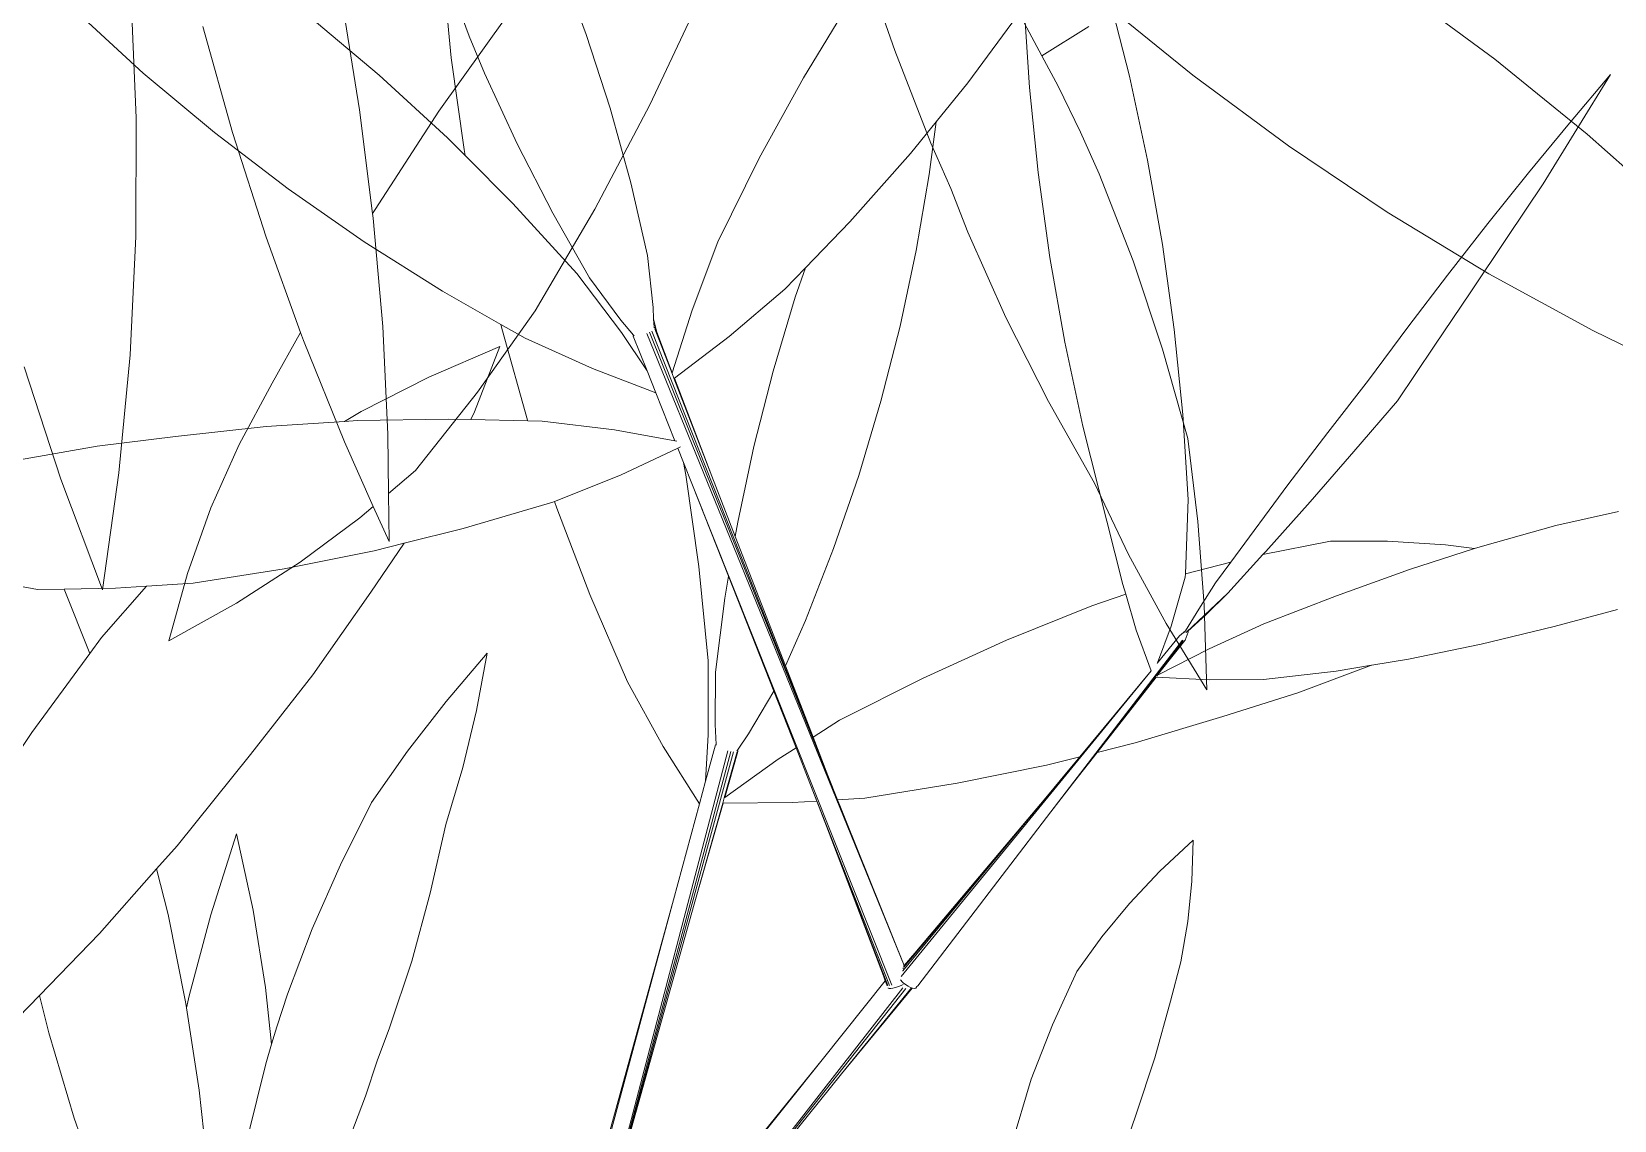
# Model space of a CAD drawing. Header units: millimetres. Extents: x 8 to 218431, y 13 to 56484.
# Drawn here: x 41479.1 to 41742.6, y 9926.3 to 10107.7 of the extents above; entities that cross this region are included whole.
import ezdxf

# ---------------------------------------------------------------- set-up
doc = ezdxf.new("R2010")
doc.units = ezdxf.units.MM
doc.header["$MEASUREMENT"] = 0
doc.layers.add('Edges', color=7, linetype='Continuous', lineweight=18)

# ---------------------------------------------------------------- blocks, each defined once
blk = doc.blocks.new('BAMBOOPLAN')
at = {"layer": 'Edges'}
for p, q in [((0.2975, 12.3068), (0.3646, 12.6047)), ((0.3646, 12.6047), (0.3099, 12.4635)), ((0.3099, 12.4635), (0.2564, 12.32)), ((-0.8289, 12.3985), (-0.7168, 12.2278)), ((0.2564, 12.32), (0.2042, 12.1744)), ((-1.01, 12.2949), (-1.0751, 12.0874)), ((-1.0076, 12.303), (-0.9329, 12.1242)), ((0.2975, 12.3068), (0.2585, 12.1577)), ((-0.7168, 12.2278), (-0.611, 12.0529)), ((-1.4028, 12.1847), (-1.4492, 11.9711)), ((0.2042, 12.1744), (0.1535, 12.0272)), ((0.2585, 12.1577), (0.2189, 12.0075)), ((-0.9329, 12.1242), (-0.8475, 11.9396)), ((-1.0751, 12.0874), (-1.1162, 11.9745)), ((-0.611, 12.0529), (-0.5118, 11.8743)), ((0.1535, 12.0272), (0.1044, 11.8786)), ((0.2189, 12.0075), (0.1787, 11.8566)), ((-2.3478, 11.9429), (-2.2568, 11.7425)), ((-2.0293, 11.9708), (-1.971, 11.8994)), ((-1.4492, 11.9711), (-1.4858, 11.7558)), ((-1.1162, 11.9745), (-1.1494, 11.8832)), ((-1.1162, 11.9745), (-1.0908, 11.8513)), ((-0.8475, 11.9396), (-0.7551, 11.7577)), ((-2.287, 11.8708), (-2.2332, 11.8054)), ((-1.971, 11.8994), (-1.8604, 11.752)), ((-1.1494, 11.8832), (-1.2329, 11.6828)), ((-0.5118, 11.8743), (-0.4194, 11.6924)), ((0.1044, 11.8786), (0.057, 11.729)), ((-1.0908, 11.8513), (-1.0609, 11.6698)), ((0.1787, 11.8566), (0.138, 11.7054)), ((-2.2332, 11.8054), (-2.1702, 11.734)), ((-1.4858, 11.7558), (-1.514, 11.535)), ((-0.7551, 11.7577), (-0.6558, 11.5791)), ((-2.6117, 11.7264), (-2.4055, 11.6476)), ((-2.2568, 11.7425), (-2.1566, 11.5461)), ((-2.1702, 11.734), (-2.0416, 11.5999)), ((-1.8604, 11.752), (-1.756, 11.6006)), ((0.057, 11.729), (0.0061, 11.5801)), ((-1.2329, 11.6828), (-1.297, 11.545)), ((-0.4194, 11.6924), (-0.334, 11.5077)), ((0.138, 11.7054), (0.0799, 11.5571)), ((-2.4055, 11.6476), (-2.2032, 11.5597)), ((-1.0609, 11.6698), (-1.0385, 11.487)), ((0.7216, 11.6279), (0.5913, 11.548)), ((-2.0416, 11.5999), (-1.9079, 11.4714)), ((-1.756, 11.6006), (-1.6621, 11.4502)), ((-0.6558, 11.5791), (-0.55, 11.4042)), ((0.0061, 11.5801), (-0.0428, 11.4309)), ((-3.14, 11.5569), (-2.9377, 11.4689)), ((-2.2032, 11.5597), (-2.1492, 11.5332)), ((-2.1566, 11.5461), (-2.1492, 11.5332)), ((-2.1492, 11.5332), (-2.0053, 11.4627)), ((-1.514, 11.535), (-1.5192, 11.3616)), ((-1.297, 11.545), (-1.3269, 11.4809)), ((-1.297, 11.545), (-1.297, 11.471)), ((0.0799, 11.5571), (0.0201, 11.4098)), ((0.5913, 11.548), (0.4425, 11.4445)), ((-0.334, 11.5077), (-0.2558, 11.3207)), ((-2.9377, 11.4689), (-2.7316, 11.3901)), ((-2.0053, 11.4627), (-1.8066, 11.3549)), ((-1.9079, 11.4714), (-1.7745, 11.3546)), ((-1.3269, 11.4809), (-1.4149, 11.3314)), ((-1.297, 11.471), (-1.2894, 11.2868)), ((-1.0385, 11.487), (-1.0234, 11.3032)), ((-1.6621, 11.4502), (-1.6088, 11.3371)), ((-0.0428, 11.4309), (-0.1113, 11.2124)), ((0.3579, 11.4184), (0.2246, 11.382)), ((0.4262, 11.4323), (0.2961, 11.3347)), ((0.4262, 11.4323), (0.3579, 11.4184)), ((0.4425, 11.4445), (0.4262, 11.4323)), ((-2.7316, 11.3901), (-2.522, 11.3207)), ((-0.55, 11.4042), (-0.3368, 11.079)), ((0.0201, 11.4098), (-0.0412, 11.2639)), ((0.2246, 11.382), (0.0964, 11.3375)), ((0.7956, 11.4068), (0.6659, 11.3194)), ((-1.8066, 11.3549), (-1.6606, 11.2564)), ((-1.7745, 11.3546), (-1.6714, 11.2838)), ((-1.5192, 11.3616), (-1.515, 11.2054)), ((-2.522, 11.3207), (-2.3097, 11.261)), ((-1.6088, 11.3371), (-1.5989, 11.3121)), ((-1.5989, 11.3121), (-1.5817, 11.2849)), ((-1.5989, 11.3121), (-1.5915, 11.2937)), ((-1.4149, 11.3314), (-1.5062, 11.195)), ((-1.0234, 11.3032), (-1.0158, 11.119)), ((-0.2558, 11.3207), (-0.2044, 11.1511)), ((0.0964, 11.3375), (-0.0452, 11.2546)), ((0.2961, 11.3347), (0.1527, 11.2191)), ((0.6659, 11.3194), (0.5158, 11.2228)), ((-1.6714, 11.2838), (-1.6311, 11.2596)), ((-0.5329, 10.0512), (-1.6024, 11.274)), ((-0.7768, 10.3326), (-1.5974, 11.2788)), ((-0.852, 10.4202), (-1.5932, 11.2834)), ((-1.5895, 11.2937), (-1.5915, 11.2937)), ((-1.5915, 11.2937), (-1.5908, 11.2919)), ((-1.5883, 11.2927), (-1.5895, 11.2937)), ((-1.5885, 11.2906), (-1.5149, 11.2036)), ((-1.5883, 11.2927), (-1.5817, 11.2849)), ((-1.5817, 11.2849), (-1.515, 11.2054)), ((-1.2894, 11.2868), (-1.2743, 11.103)), ((-0.0412, 11.2639), (-0.0452, 11.2546)), ((-2.3097, 11.261), (-2.095, 11.2109)), ((-1.6606, 11.2564), (-1.5731, 11.1898)), ((-1.6313, 11.2574), (-1.6311, 11.2596)), ((-1.6313, 11.2574), (-1.5731, 11.1898)), ((-1.6311, 11.2596), (-1.6296, 11.2588)), ((-0.0452, 11.2546), (-0.0937, 11.1411)), ((-2.095, 11.2109), (-1.9382, 11.1811)), ((-1.5731, 11.1898), (-1.5363, 11.1472)), ((-1.515, 11.2054), (-1.5149, 11.2036)), ((-1.5149, 11.2036), (-1.5068, 11.1941)), ((-1.5062, 11.195), (-1.5068, 11.1941)), ((-1.5068, 11.1941), (-1.3454, 11.0032)), ((-1.5062, 11.195), (-1.3454, 11.0032)), ((-0.1113, 11.2124), (-0.2044, 11.1511)), ((-0.1113, 11.2124), (-0.1295, 11.1544)), ((0.1527, 11.2191), (0.0107, 11.0993)), ((0.5158, 11.2228), (0.3639, 11.1327)), ((-1.9382, 11.1811), (-1.9298, 11.1677)), ((-1.9382, 11.1811), (-1.873, 11.1687)), ((-1.9298, 11.1677), (-1.8037, 10.9865)), ((-1.873, 11.1687), (-1.6976, 11.1526)), ((-1.6976, 11.1526), (-1.5363, 11.1472)), ((-0.2044, 11.1511), (-0.2021, 11.1435)), ((-0.1295, 11.1544), (-0.1471, 11.0824)), ((-1.923, 11.1304), (-2.0591, 11.0063)), ((-1.923, 11.1304), (-1.9293, 10.9638)), ((-1.5363, 11.1472), (-1.4564, 11.0545)), ((-1.0158, 11.119), (-1.0156, 10.9347)), ((-0.2021, 11.1435), (-0.1961, 11.0223)), ((-0.0937, 11.1411), (-0.1568, 11.0209)), ((-0.0937, 11.1411), (-0.1271, 11.0751)), ((0.3639, 11.1327), (0.2857, 11.0902)), ((-1.2743, 11.103), (-1.2518, 10.9202)), ((-0.3368, 11.079), (-0.323, 11.0594)), ((-0.1471, 11.0824), (-0.1597, 11.0228)), ((-0.1271, 11.0751), (-0.1547, 11.0244)), ((0.0107, 11.0993), (-0.0927, 11.0009)), ((0.2855, 11.0901), (0.141, 10.9708)), ((0.2855, 11.0901), (0.2106, 11.0494)), ((0.2857, 11.0902), (0.2855, 11.0901)), ((-1.6007, 11.0319), (-1.4564, 11.0545)), ((-1.5522, 10.9349), (-1.4441, 11.0402)), ((-1.4564, 11.0545), (-1.4515, 11.0553)), ((-1.4441, 11.0402), (-1.439, 11.0451)), ((-1.4441, 11.0402), (-1.42, 11.0123)), ((-0.323, 11.0594), (-0.39, 11.0065)), ((-0.323, 11.0594), (-0.2712, 10.9863)), ((0.2106, 11.0494), (0.0535, 10.9738)), ((-2.0591, 11.0063), (-2.1846, 10.8766)), ((-1.7703, 10.9953), (-1.6007, 11.0319)), ((-1.42, 11.0123), (-1.4053, 10.9864)), ((-1.42, 11.0123), (-1.3819, 10.9681)), ((-1.3454, 11.0032), (-1.2462, 10.8861)), ((-0.39, 11.0065), (-0.5552, 10.8634)), ((-0.3221, 10.511), (-0.1593, 10.9996)), ((-0.2923, 10.5994), (-0.1573, 10.9994)), ((-0.1961, 11.0223), (-0.198, 10.9292)), ((-0.1693, 11.0072), (-0.198, 10.9292)), ((-0.0927, 11.0009), (-0.1884, 10.9013)), ((-0.1537, 11.0008), (-0.1832, 10.9165)), ((-0.1545, 11), (-0.1832, 10.9165)), ((-0.1693, 11.0072), (-0.1597, 11.0228)), ((-0.1685, 11.0079), (-0.1685, 11.0078)), ((-0.1603, 11.0201), (-0.1605, 11.0191)), ((-0.1597, 11.0228), (-0.1601, 11.0212)), ((-0.1547, 11.0244), (-0.1572, 11.02)), ((-0.1543, 11.0242), (-0.1547, 11.0244)), ((-0.1536, 11.0238), (-0.1543, 11.0242)), ((-0.1537, 11.0008), (-0.1534, 11.0017)), ((-0.1531, 11.0234), (-0.1536, 11.0238)), ((-0.1534, 11.0017), (-0.1527, 11.0226)), ((-0.1528, 11.023), (-0.1531, 11.0234)), ((-0.1527, 11.0226), (-0.1528, 11.023)), ((-1.9316, 10.9438), (-1.8026, 10.985)), ((-1.9293, 10.9638), (-1.9316, 10.9438)), ((-1.8037, 10.9865), (-1.8026, 10.985)), ((-1.8026, 10.985), (-1.7703, 10.9953)), ((-1.4053, 10.9864), (-1.3051, 10.7901)), ((-1.3819, 10.9681), (-1.2306, 10.7911)), ((-1.3819, 10.9681), (-0.5455, 9.9979)), ((-0.2712, 10.9863), (-0.2065, 10.9066)), ((0.0535, 10.9738), (-0.0688, 10.9309)), ((0.141, 10.9708), (-0.0096, 10.859)), ((-2.1863, 10.853), (-1.9824, 10.9275)), ((-1.9824, 10.9275), (-1.9316, 10.9438)), ((-1.6796, 10.8242), (-1.5522, 10.9349)), ((-1.0156, 10.9347), (-1.0229, 10.751)), ((-0.198, 10.9292), (-0.1981, 10.9273)), ((-0.0688, 10.9309), (-0.1903, 10.8959)), ((-1.2518, 10.9202), (-1.2462, 10.8861)), ((-1.2462, 10.8861), (-1.0329, 10.634)), ((-0.2064, 10.9065), (-0.5314, 10.0245)), ((-0.2065, 10.9066), (-0.2996, 10.6579)), ((-0.1903, 10.8959), (-0.2642, 10.681)), ((-0.2065, 10.9066), (-0.2064, 10.9065)), ((-0.2064, 10.9065), (-0.2059, 10.9058)), ((-0.1903, 10.8959), (-0.1905, 10.8958)), ((-0.1884, 10.9013), (-0.1894, 10.8985)), ((-0.1832, 10.9165), (-0.1884, 10.9013)), ((-2.1846, 10.8766), (-2.2147, 10.8411)), ((-2.2147, 10.8411), (-2.1863, 10.853)), ((-0.5552, 10.8634), (-0.7136, 10.7131)), ((-0.0096, 10.859), (-0.1861, 10.732)), ((-2.3868, 10.7692), (-2.2147, 10.8411)), ((-1.8646, 10.6921), (-1.6832, 10.8211)), ((-1.6832, 10.8211), (-1.6796, 10.8242)), ((-1.6796, 10.8242), (-1.6697, 10.8113)), ((-1.6697, 10.8113), (-1.5279, 10.6425)), ((-1.3051, 10.7901), (-1.2108, 10.5847)), ((-1.2306, 10.7911), (-1.222, 10.7387)), ((-1.2306, 10.7911), (-1.0394, 10.5675)), ((-2.5834, 10.6763), (-2.3868, 10.7692)), ((-1.222, 10.7387), (-1.1853, 10.5652)), ((-1.0229, 10.751), (-1.0329, 10.634)), ((-0.7136, 10.7131), (-0.8686, 10.5533)), ((-0.1861, 10.732), (-0.2642, 10.681)), ((-2.7518, 10.5937), (-2.5834, 10.6763)), ((-1.9858, 10.6133), (-1.8646, 10.6921)), ((-0.2642, 10.681), (-0.2923, 10.5994)), ((-1.5279, 10.6425), (-1.3756, 10.4755)), ((-1.0329, 10.634), (-0.9152, 10.4949)), ((-0.2996, 10.6579), (-0.3681, 10.6132)), ((-0.2996, 10.6579), (-0.315, 10.617)), ((-2.9156, 10.5026), (-2.7518, 10.5937)), ((-2.0477, 10.573), (-1.9858, 10.6133)), ((-1.9858, 10.6133), (-2.023, 10.4771)), ((-1.2108, 10.5847), (-1.153, 10.4183)), ((-0.3681, 10.6132), (-0.5551, 10.5029)), ((-0.315, 10.617), (-0.5317, 10.0385)), ((-0.3447, 10.539), (-0.315, 10.617)), ((-0.3221, 10.511), (-0.2923, 10.5994)), ((-2.2361, 10.4623), (-2.0477, 10.573)), ((-1.1853, 10.5652), (-1.1453, 10.4468)), ((-1.0394, 10.5675), (-1.0632, 10.4518)), ((-1.0394, 10.5675), (-0.9452, 10.4573)), ((-0.8686, 10.5533), (-0.9152, 10.4949)), ((0.0196, 10.5579), (-0.0309, 10.4627)), ((0.0196, 10.5579), (0.049, 10.4649)), ((-0.5323, 10.0474), (-0.3447, 10.539)), ((-0.5188, 10.0877), (-0.3447, 10.539)), ((-0.4869, 10.0167), (-0.3221, 10.511)), ((-2.023, 10.4771), (-2.0892, 10.2461)), ((-1.3756, 10.4755), (-1.2449, 10.3575)), ((-0.9152, 10.4949), (-0.852, 10.4202)), ((-0.5551, 10.5029), (-0.7514, 10.3978)), ((-2.4295, 10.3602), (-2.2361, 10.4623)), ((-1.1453, 10.4468), (-1.1275, 10.4032)), ((-1.0632, 10.4518), (-1.0754, 10.4067)), ((-0.9452, 10.4573), (-0.9769, 10.4177)), ((-0.9452, 10.4573), (-0.8866, 10.3888)), ((-0.0309, 10.4627), (-0.0743, 10.3664)), ((0.049, 10.4649), (0.0712, 10.3705)), ((-1.7134, 10.431), (-1.7683, 10.2902)), ((-1.7134, 10.431), (-1.6929, 10.2935)), ((-1.153, 10.4183), (-1.123, 10.3125)), ((-1.1291, 10.4015), (-1.1275, 10.4032)), ((-1.1291, 10.4015), (-1.123, 10.3125)), ((-1.1275, 10.4032), (-1.1269, 10.4016)), ((-0.9804, 8.8667), (-1.0959, 10.3975)), ((-1, 9.1491), (-1.089, 10.3983)), ((-1.0077, 9.2642), (-1.0829, 10.3995)), ((-1.0754, 10.4067), (-1.0759, 10.4048)), ((-1.0738, 10.4055), (-1.0754, 10.4067)), ((-1.0749, 10.4025), (-1.0681, 10.2887)), ((-1.0734, 10.404), (-1.0738, 10.4055)), ((-1.0734, 10.404), (-1.0671, 10.2901)), ((-0.9769, 10.4177), (-1.0671, 10.2901)), ((-0.8113, 10.3728), (-0.852, 10.4202)), ((-0.7514, 10.3978), (-0.8113, 10.3728)), ((-2.5319, 10.3169), (-2.4295, 10.3602)), ((-0.857, 10.3537), (-0.8866, 10.3888)), ((-0.8866, 10.3888), (-0.5501, 9.9953)), ((-0.7768, 10.3326), (-0.8113, 10.3728)), ((-0.0743, 10.3664), (-0.1107, 10.2694)), ((0.0712, 10.3705), (0.0861, 10.2749)), ((-1.2449, 10.3575), (-1.1191, 10.2564)), ((-0.9115, 10.331), (-1.0664, 10.2766)), ((-0.857, 10.3537), (-0.9115, 10.331)), ((-0.8156, 10.3045), (-0.857, 10.3537)), ((-0.5329, 10.0513), (-0.7768, 10.3326)), ((-2.7154, 10.2464), (-2.6001, 10.2881)), ((-2.6001, 10.2881), (-2.5319, 10.3169)), ((-2.5319, 10.3169), (-2.5932, 10.1665)), ((-1.7683, 10.2902), (-1.8166, 10.148)), ((-1.6929, 10.2935), (-1.6797, 10.154)), ((-1.123, 10.3125), (-1.1191, 10.2564)), ((-1.0671, 10.2901), (-1.0681, 10.2887)), ((-1.0681, 10.2887), (-1.0674, 10.2762)), ((-0.5538, 9.9938), (-0.8156, 10.3045)), ((-0.5715, 10.0119), (-0.8156, 10.3045)), ((-2.7745, 10.225), (-2.7154, 10.2464)), ((-2.7154, 10.2464), (-2.6073, 10.1212)), ((-2.0892, 10.2461), (-2.1673, 10.0187)), ((-1.1191, 10.2564), (-1.103, 10.0205)), ((-1.0664, 10.2766), (-1.0674, 10.2762)), ((-1.0674, 10.2762), (-1.0527, 10.0267)), ((-1.0664, 10.2766), (-1.0527, 10.0267)), ((-0.1107, 10.2694), (-0.1399, 10.1719)), ((0.0861, 10.2749), (0.0936, 10.1784)), ((-2.9086, 10.2045), (-2.7745, 10.225)), ((-0.1399, 10.1719), (-0.1532, 10.0335)), ((0.0936, 10.1784), (0.1027, 10.0382)), ((-2.5932, 10.1665), (-2.6073, 10.1212)), ((-1.8166, 10.148), (-1.8582, 10.005)), ((-1.6797, 10.154), (-1.6736, 10.0127)), ((-2.6073, 10.1212), (-2.6764, 9.8987)), ((-0.5329, 10.0513), (-0.5188, 10.0877)), ((-0.5329, 10.051), (-0.5188, 10.0877)), ((-1.103, 10.0205), (-1.0542, 9.2598)), ((-1.103, 10.0205), (-1.0172, 8.7638)), ((-1.0527, 10.0267), (-1.0077, 9.2642)), ((-0.534, 10.0504), (-0.533, 10.051)), ((-0.5336, 10.0505), (-0.5331, 10.0509)), ((-0.5336, 10.0493), (-0.5334, 10.0497)), ((-0.5336, 10.044), (-0.5329, 10.0456)), ((-0.5336, 10.0439), (-0.5336, 10.044)), ((-0.5333, 10.0502), (-0.533, 10.0509)), ((-0.5331, 10.0509), (-0.533, 10.0509)), ((-0.533, 10.051), (-0.5329, 10.051)), ((-0.533, 10.0509), (-0.5329, 10.051)), ((-0.5329, 10.0512), (-0.5329, 10.0513)), ((-0.5317, 10.0385), (-0.5319, 10.0381)), ((-0.1532, 10.0335), (-0.1591, 9.8947)), ((0.1027, 10.0382), (0.1046, 9.8975)), ((-2.1673, 10.0187), (-2.2618, 9.7565)), ((-1.8582, 10.005), (-1.8793, 9.8403)), ((-1.6736, 10.0127), (-1.6555, 9.8461)), ((-0.8351, 9.0781), (-0.5186, 10.0004)), ((-0.7985, 9.1823), (-0.5112, 10.0012)), ((-0.5636, 10.0024), (-0.6442, 9.7759)), ((-0.4977, 10.0069), (-0.5894, 9.7591)), ((-0.4995, 10.0069), (-0.5894, 9.7591)), ((-0.5636, 10.0024), (-0.5715, 10.0119)), ((-0.5562, 9.9937), (-0.5715, 10.0119)), ((-0.5572, 9.9948), (-0.5636, 10.0024)), ((-0.5572, 9.9948), (-0.5557, 9.9929)), ((-0.5519, 9.9886), (-0.5513, 9.9879)), ((-0.5513, 9.9879), (-0.5489, 9.9881)), ((-0.5489, 9.9881), (-0.5452, 9.9895)), ((-0.5452, 9.9895), (-0.5406, 9.9921)), ((-0.5406, 9.9921), (-0.5352, 9.9957)), ((-0.5352, 9.9957), (-0.5296, 10)), ((-0.53, 10.0163), (-0.5281, 10.0151)), ((-0.5296, 10), (-0.5241, 10.0047)), ((-0.5281, 10.0151), (-0.5259, 10.0141)), ((-0.5259, 10.0141), (-0.5217, 10.0121)), ((-0.5241, 10.0047), (-0.5208, 10.0079)), ((-0.5217, 10.0121), (-0.5148, 10.0096)), ((-0.5148, 10.0096), (-0.508, 10.0078)), ((-0.508, 10.0078), (-0.5016, 10.0069)), ((-0.5016, 10.0069), (-0.4995, 10.0069)), ((-0.4995, 10.0069), (-0.4977, 10.0069)), ((-0.4977, 10.0069), (-0.4962, 10.0069)), ((-0.4962, 10.0069), (-0.492, 10.0079)), ((-0.492, 10.0079), (-0.4894, 10.0097)), ((-0.4878, 10.0141), (-0.4894, 10.0097)), ((-0.4878, 10.0141), (-0.4869, 10.0167)), ((-2.6764, 9.8987), (-2.7132, 9.7582)), ((-0.1591, 9.8947), (-0.152, 9.7309)), ((0.1046, 9.8975), (0.1044, 9.7344)), ((-1.8793, 9.8403), (-1.8931, 9.6749)), ((-1.6555, 9.8461), (-1.6442, 9.6786)), ((-2.1371, 9.8291), (-2.1319, 9.6277)), ((-2.1371, 9.8291), (-2.0409, 9.6707)), ((-2.2618, 9.7565), (-2.2898, 9.6887)), ((-0.6442, 9.7759), (-1.0134, 8.7399)), ((-0.6442, 9.7759), (-0.7825, 9.3954)), ((-0.5894, 9.7591), (-0.7044, 9.442)), ((-2.2898, 9.6887), (-2.368, 9.4989)), ((-2.2898, 9.6887), (-2.2286, 9.5946)), ((-2.0409, 9.6707), (-1.9526, 9.506)), ((-1.8931, 9.6749), (-1.898, 9.508)), ((-1.6442, 9.6786), (-1.642, 9.5117)), ((-2.1319, 9.6277), (-2.1179, 9.428)), ((-2.2286, 9.5946), (-2.1211, 9.4116)), ((-2.368, 9.4989), (-2.4548, 9.3129)), ((-1.9526, 9.506), (-1.8948, 9.3832)), ((-1.898, 9.508), (-1.897, 9.4266)), ((-1.642, 9.5117), (-1.6445, 9.4283)), ((-2.1179, 9.428), (-2.1146, 9.3993)), ((-1.897, 9.4266), (-1.8948, 9.3832)), ((-1.6445, 9.4283), (-1.6436, 9.3396)), ((-2.1211, 9.4116), (-2.1146, 9.3993)), ((-2.1146, 9.3993), (-2.022, 9.224)), ((-1.8948, 9.3832), (-1.8925, 9.3351)), ((-2.4548, 9.3129), (-2.4857, 9.2466)), ((-2.4548, 9.3129), (-2.4049, 9.2361)), ((-1.8925, 9.3351), (-1.8765, 9.1572)), ((-1.6436, 9.3396), (-1.6491, 9.1626)), ((-2.4049, 9.2361), (-2.2814, 9.0637)), ((-2.022, 9.224), (-1.9317, 9.0323)), ((-2.2814, 9.0637), (-2.1503, 8.8971)), ((6.5807, -6.2515), (6.3107, -6.1668)), ((6.8465, -6.3483), (6.5807, -6.2515)), ((7.1073, -6.457), (6.8465, -6.3483)), ((5.9136, -6.5219), (5.6827, -6.4378)), ((5.2242, -6.6981), (5.0788, -6.5125)), ((5.5593, -6.5955), (5.457, -6.501)), ((5.5593, -6.5955), (5.6419, -6.4931)), ((6.1836, -6.6066), (5.9136, -6.5219)), ((5.6193, -6.6509), (5.5593, -6.5955)), ((6.4572, -6.679), (6.1836, -6.6066)), ((5.7055, -6.7372), (5.6193, -6.6509)), ((5.3773, -6.878), (5.2242, -6.6981)), ((6.7336, -6.7389), (6.4572, -6.679)), ((4.7152, -7.0107), (4.7452, -6.7323)), ((5.7794, -6.8168), (5.7055, -6.7372)), ((7.0122, -6.7861), (6.7336, -6.7389)), ((5.9239, -6.9862), (5.7794, -6.8168)), ((7.2923, -6.8207), (7.0122, -6.7861)), ((5.4575, -6.9648), (5.3773, -6.878)), ((4.2455, -7.1887), (4.3247, -6.9216)), ((5.5297, -7.0495), (5.4575, -6.9648)), ((6.0583, -7.1621), (5.9239, -6.9862)), ((4.0664, -7.247), (3.9427, -7.0173)), ((4.6725, -7.2876), (4.7152, -7.0107)), ((5.6812, -7.2125), (5.5297, -7.0495)), ((3.5698, -7.4384), (3.4664, -7.1752)), ((3.798, -7.3963), (3.649, -7.1808)), ((4.1784, -7.4593), (4.2455, -7.1887)), ((6.1847, -7.3437), (6.0583, -7.1621)), ((5.8422, -7.3681), (5.6812, -7.2125)), ((4.176, -7.4699), (4.0664, -7.247)), ((4.6172, -7.5625), (4.6725, -7.2876)), ((6.2716, -7.5223), (6.1847, -7.3437)), ((6.0093, -7.5165), (5.8422, -7.3681)), ((3.9548, -7.6061), (3.798, -7.3963)), ((3.6612, -7.7059), (3.5698, -7.4384)), ((4.176, -7.4699), (4.1784, -7.4593)), ((4.181, -7.4802), (4.176, -7.4699)), ((4.2863, -7.7163), (4.181, -7.4802)), ((6.1416, -7.6507), (6.0093, -7.5165)), ((6.3511, -7.706), (6.2716, -7.5223)), ((4.5507, -7.7903), (4.6172, -7.5625)), ((4.1062, -7.7937), (3.9548, -7.6061)), ((6.2796, -7.7768), (6.1416, -7.6507)), ((3.7401, -7.9768), (3.6612, -7.7059)), ((4.3819, -7.9549), (4.2863, -7.7163)), ((6.4229, -7.8943), (6.3511, -7.706)), ((4.0819, -7.93), (4.1062, -7.7937)), ((4.119, -7.8095), (4.1062, -7.7937)), ((4.4721, -8.0147), (4.5507, -7.7903)), ((6.4229, -7.8943), (6.2796, -7.7768)), ((4.29, -8.0061), (4.119, -7.8095)), ((4.0549, -8.0933), (4.0819, -7.93)), ((3.8066, -8.2505), (3.7401, -7.9768)), ((4.4292, -8.0876), (4.3819, -7.9549)), ((4.405, -8.1286), (4.29, -8.0061)), ((4.4292, -8.0876), (4.4721, -8.0147)), ((3.6808, -8.3101), (3.5111, -8.0853)), ((4.0405, -8.258), (4.0549, -8.0933)), ((4.4676, -8.1953), (4.4292, -8.0876)), ((4.3838, -8.1647), (4.405, -8.1286)), ((4.4676, -8.1953), (4.405, -8.1286)), ((4.2838, -8.3108), (4.3838, -8.1647)), ((3.8603, -8.5264), (3.8066, -8.2505)), ((4.0388, -8.4238), (4.0405, -8.258)), ((3.8603, -8.5264), (3.6808, -8.3101)), ((4.1723, -8.4528), (4.2838, -8.3108)), ((4.0496, -8.5902), (4.0388, -8.4238)), ((4.0496, -8.5902), (4.1723, -8.4528))]:
    blk.add_line(p, q, dxfattribs=at)

msp = doc.modelspace()

# ---------------------------------------------------------------- block references
at = {"xscale": 69.97983938875464, "yscale": 69.97983938875464, "zscale": 69.97983938875464, "rotation": 340.9588725647666}
for p in [(41430.14, 10666.9), (41430.14, 9275.05)]:
    msp.add_blockref('BAMBOOPLAN', p, dxfattribs=at)

doc.saveas('drawing.dxf')
